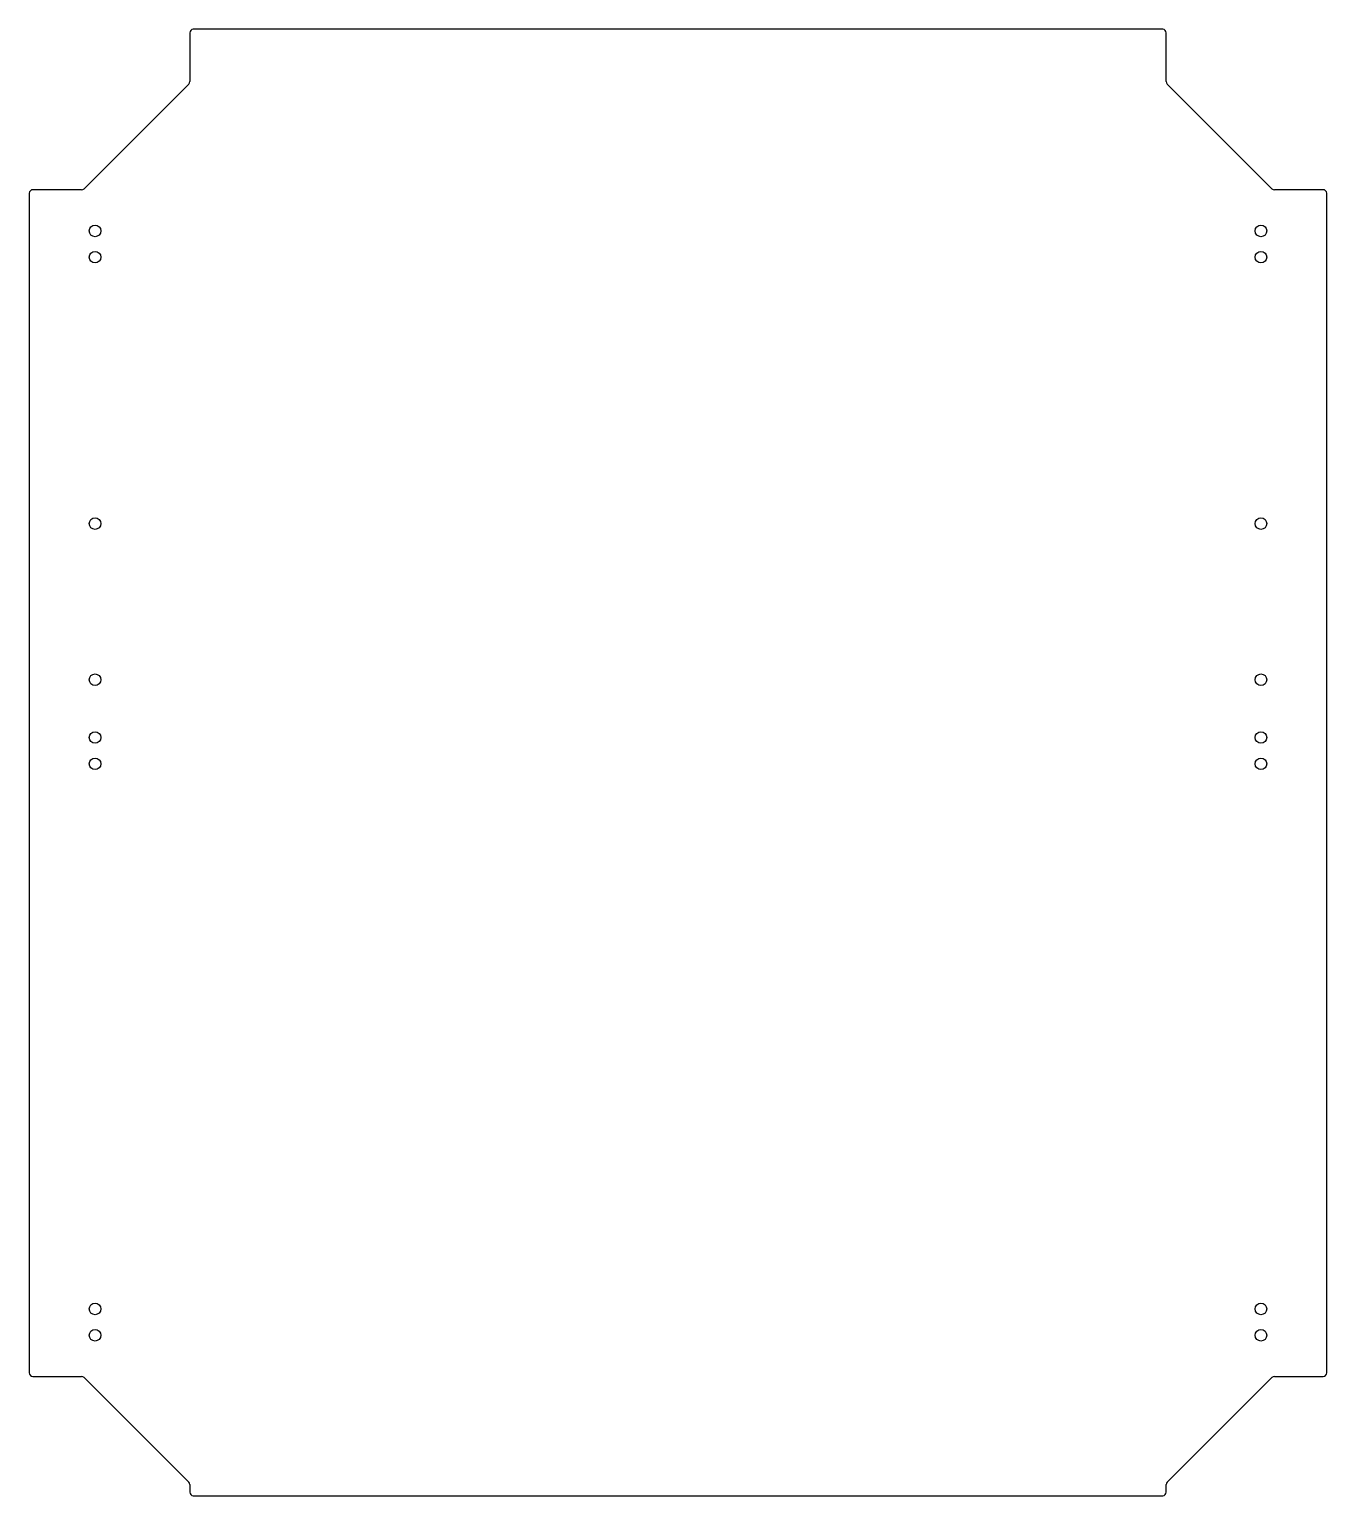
# Model space of a CAD drawing. Header units: millimetres. Extents: x -370 to 370, y -418 to 418.
import ezdxf

# ---------------------------------------------------------------- set-up
doc = ezdxf.new("R2010")
doc.units = ezdxf.units.MM
doc.layers.add('CUTOUTS', color=1, linetype='CONTINUOUS')
doc.layers.add('PERIMETER', color=5, linetype='CONTINUOUS')

msp = doc.modelspace()

# ---------------------------------------------------------------- linework, layer by layer
at = {"layer": 'CUTOUTS'}
for centre in [(-332.5, 303.25), (332.5, 303.25), (-332.5, 288.25), (332.5, 288.25), (-332.5, 136.25), (332.5, 136.25), (-332.5, 47.25), (332.5, 47.25), (-332.5, 14.25), (332.5, 14.25), (-332.5, -0.75), (332.5, -0.75), (-332.5, -311.75), (332.5, -311.75), (-332.5, -326.75), (332.5, -326.75)]:
    msp.add_circle(centre, 3.3, dxfattribs=at)
at = {"layer": 'PERIMETER'}
for p, q in [((276.5, 418.25), (-276.5, 418.25)), ((-278.5, 416.25), (-278.5, 388.46)), ((278.5, 388.46), (278.5, 416.25)), ((-279.09, 387.04), (-338.79, 327.34)), ((338.79, 327.34), (279.09, 387.04)), ((-340.21, 326.75), (-368, 326.75)), ((368, 326.75), (340.21, 326.75)), ((-370, 324.75), (-370, -348.25)), ((370, -348.25), (370, 324.75)), ((-368, -350.25), (-340.21, -350.25)), ((-338.79, -350.84), (-279.09, -410.54)), ((279.09, -410.54), (338.79, -350.84)), ((340.21, -350.25), (368, -350.25)), ((-278.5, -411.96), (-278.5, -416.25)), ((-276.5, -418.25), (276.5, -418.25)), ((278.5, -416.25), (278.5, -411.96))]:
    msp.add_line(p, q, dxfattribs=at)
for centre, start, end in [((276.5, 416.25), 0, 90), ((-276.5, 416.25), 90, 180), ((-280.5, 388.46), -45, 0), ((280.5, 388.46), 180, 225), ((-368, 324.75), 90, 180), ((-340.21, 328.75), 270, 315), ((340.21, 328.75), 225, 270), ((368, 324.75), 0, 90), ((-368, -348.25), 180, 270), ((-340.21, -352.25), 45, 90), ((340.21, -352.25), 90, 135), ((368, -348.25), -90, 0), ((-280.5, -411.96), 0, 45), ((-276.5, -416.25), 180, 270), ((276.5, -416.25), 270, 360), ((280.5, -411.96), 135, 180)]:
    msp.add_arc(centre, 2, start, end, dxfattribs=at)

doc.saveas('drawing.dxf')
